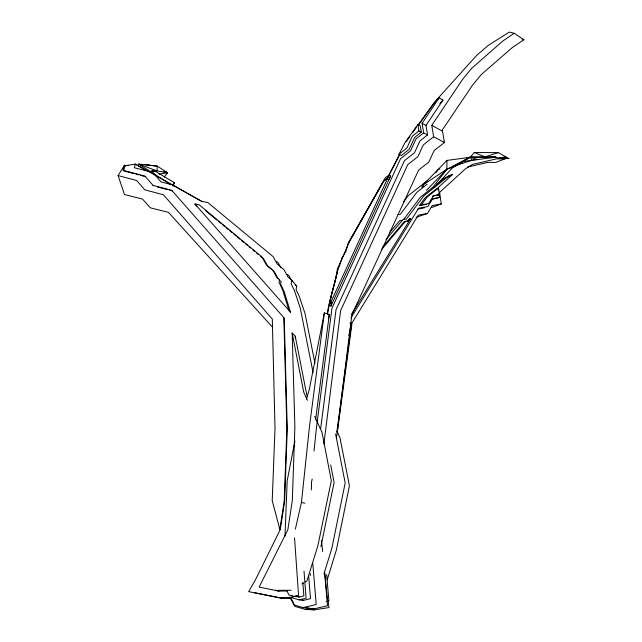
<?xml version="1.0" encoding="UTF-8"?>
<svg xmlns="http://www.w3.org/2000/svg" width="642" height="642" viewBox="0 0 642 642"><rect width="100%" height="100%" fill="white"/><g stroke="black" fill="none" stroke-linecap="round" stroke-linejoin="round"><path stroke-width="0.96" d="M472.207 157.065L447.001 160.396L446.808 169.279L431.576 188.997M311.362 489.91L311.563 481.909L312.189 479.012M291.283 598.496L283.531 598.561L248.639 591.627L255.564 579.59L280.265 529.562L279.848 529.393L284.205 501.217L286.862 428.824L283.836 317.702M280.265 529.562L284.615 501.41L287.263 429.113L284.229 318.119L171.735 190.313L153.021 185.361M284.968 536.431L287.191 480.714L294.911 441.102M338.165 268.356C335.806 280.779 331.264 292.929 329.314 305.544L330.951 306.114L390.593 176.036L389.004 175.274L329.314 305.544M336.48 437.956L351.928 314.564L418.688 169.986L428.736 162.217L434.144 150.525L444.441 142.492L442.531 131.177L431.745 125.383L462.481 79.536L471.517 68.469L502.798 41.024L514.21 33.28L523.92 39.756L512.541 47.38L481.364 74.464L472.368 85.41L441.768 130.767M323.889 443.927L340.613 310.632L407.79 164.609L417.862 156.728L423.303 144.923L433.631 136.778L431.745 125.383M314.01 451.029L316.506 427.147L331.962 308.2L400.544 158.686L410.567 150.774L415.992 138.969L423.632 132.886L422.091 123.352L439.096 97.865L442.972 100.056L425.999 125.439L427.548 134.948L419.916 140.999L414.499 152.764L404.484 160.636L336.047 309.621L320.719 428.198M295.368 529.096L301.435 502.517L309.532 425.927L324.346 312.871L329.298 314.564L315.663 419.266M154.874 171.037L156.841 170.852L157.402 166.174L145.108 164.681M336.833 432.05L351.591 322.862L349.97 323.303M337.299 432.138L352.057 322.838L418.279 215.166L427.428 213.489L432.251 205.576L441.279 203.947L439.634 192.359L465.402 168.846L472.64 164.368L496.563 158.863L504.877 158.871L503.689 157.579M422.869 186.734L423.134 184.84L447.001 160.396M272.24 326.866L168.429 212.35L150.413 207.856L142.46 199.036L124.532 194.558L118.08 175.571L124.516 165.155L125.078 165.732L135.398 164.103L201.532 201.251L207.912 202.599L273.115 256.599L277.167 263.974L283.868 269.536L287.993 277.023L291.853 280.233L296.748 286.163L296.082 289.654L299.26 296.355L305.046 313.553L314.957 363.268M291.853 280.233L291.179 283.772L294.397 290.577L300.255 308.024L313.071 372.593M324.346 312.871L309.292 389.509L306.451 399.043M327.316 314.082C329.258 298.859 335.188 284.31 337.315 269.263C341.159 260.443 345.444 251.825 348.502 242.66L385.433 177.577L388.651 175.402L399.565 154.473M327.597 313.962C329.763 298.578 335.06 283.732 337.949 268.621L339.353 266.157M328.343 319.459L329.298 314.564M330.951 306.114L331.713 302.254M320.904 546.647L334.113 482.495L330.718 464.952M151.994 172.642L152.387 170.844L153.414 170.186L174.335 182.673L173.139 186.164M348.831 335.509L351.591 322.862M124.516 165.155L122.999 170.274L144.891 176.069L153.558 185.915M327.195 579.886L336.408 549.881L349.425 485.809L339.947 437.619L337.082 431.368M323.969 573.812L331.898 548.067L345.179 482.936L335.589 433.976M339.305 266.358L342.114 257.803M345.749 251.512L348.526 243.037L384.165 180.242L387.559 177.954M152.836 171.936L153.414 170.186L151.857 172.513M398.923 154.345L405.279 142.139L417.886 124.532L420.245 125.784L421.272 132.172L414.676 137.436L409.259 149.225L401.298 155.533L398.923 154.345L406.892 148.021L412.308 136.208L418.913 130.928L417.886 124.532M399.822 154.425L387.086 178.949L383.635 181.277L348.51 243.174M388.683 179.704L390.593 176.036M342.074 257.988L345.781 251.351M421.706 187.231L423.134 184.84L446.808 169.279L470.265 157.194L474.294 152.531L498.248 152.619L508.897 158.574L484.983 156.841L470.265 157.194L466.557 158.245M350.901 317.918L418.624 208.201L427.805 206.555L432.652 198.643L439.417 197.455L438.863 193.539M407.766 221.562L409.339 219.018L410.711 218.505L351.623 314.115M435.91 172.762L438.045 169.56L439.89 168.926M172.762 185.008L174.335 182.673M406.386 141.392L409.877 136.513M412.79 132.445L416.281 127.573M418.03 125.134L434.329 102.367L476.805 55.252L488.418 45.309L509.267 32.1L514.21 33.28M418.415 125.15L433.567 103.996L439.096 97.865M410.711 218.505L408.898 220.944L405.583 221.193L381.797 249.248M438.47 188.026L436.399 188.836L425.108 197.832L419.306 205.633L421.361 204.846L427.171 197.03L438.47 188.026L439.401 194.606L432.443 196.259M407.534 221.442L409.339 219.018M403.633 219.572L420.341 197.222L432.836 187.312M403.409 202.021L408.16 195.738L427.596 180.482M164.232 177.088L167.53 172.762L157.402 166.174L138.648 164.039L169.793 183.981M385.986 239.554L403.168 219.355L406.434 219.107L423.76 195.89L447.98 176.654L452.69 174.367L438.029 187.673L438.446 190.61M382.359 247.467L404.211 221.699L405.872 221.57M389.638 232.516L399.765 220.623L402.221 220.431M439.906 103.45L442.972 100.056M434.233 187.464L453.1 167.169L461.991 161.624L495.961 157.154L489.974 156.985M426.448 190.345L446.808 169.279L453.1 167.169L470.265 157.194L495.961 157.154L491.997 157.37M447.787 177.072L449.248 175.739L452.69 174.367M436.737 184.214L444.537 178.027L449.248 175.739M427.131 184.222L416.899 192.279L400.247 214.42L397.904 214.588M301.941 583.907L303.602 582.928M305.263 581.957L306.924 580.986L317.942 545.491L331.32 480.681L322.019 432.451L314.708 416.369M462.818 161.182L470.265 157.194L477.72 159.577L472.849 159.834M453.613 166.342L458.091 164.2M452.618 167.466L462.481 162.731M468.419 157.932L470.265 157.194L472.055 160.315L456.165 165.259M504.877 158.871L495.889 162.41L487.599 162.426L467.48 167.081M439.417 197.455L432.122 199.445M431.753 207.502L441.279 203.947M427.428 213.489L416.12 217.317M468.403 157.844L470.265 157.194M474.294 152.531L484.983 156.841L498.248 152.619M286.862 590.552L288.868 594.933L294.028 596.41L298.546 595.311L294.55 537.844M294.028 596.41L299.357 597.004L303.875 595.904L302.839 582.471M291.789 595.511L292.969 598.063L299.164 599.853L306.09 598.192L304.003 571.147M299.164 599.853L303.578 600.334L310.495 598.681L308.714 576.356M326.224 601.562L328.913 600.928L326.69 574.614M290.666 597.164L294.261 605.005L303.096 607.605L316.201 604.539L312.766 563.106M303.096 607.605L314.436 608.768L327.532 605.743L324.507 571.549M417.958 208.995L424.378 207.847M421.361 204.846L428.671 203.554L433.527 195.633L439.401 194.606M419.306 205.633L426.609 204.333M159.096 174.159L167.53 172.762L164.882 171.695M289.711 597.06L294.863 606.385L305.271 609.394L308.248 608.937M305.271 609.394L314.066 609.9L329.001 607.557L328.102 600.856M150.942 171.398L152.908 171.221M148.864 171.55L156.841 170.852L167.53 172.762L164.745 171.647M128.087 165.58L125.078 165.732L123.561 170.844L134.018 173.613M291.147 590.239L275.538 590.391L278.965 591.089L287.656 591.001M278.098 597.574L292.88 597.445M484.983 156.841L486.981 156.897M503.962 156.712L505.84 156.873M499.941 157.587L508.897 158.574M301.435 502.517L304.902 503.159M278.965 591.089L259.127 587.093L287.825 529.819L292.311 500.559L294.887 427.099L292.166 333.013L295.256 336.239L306.764 394.918L307.59 396.724M254.537 592.71L283.531 598.561M290.545 312.197L194.847 203.939L199.309 204.886L262.008 256.993L266.053 264.408L272.762 269.993L276.879 277.513L279.527 279.719L279.037 282.255L282.616 289.887L288.996 310.487L290.545 312.197L284.197 291.693L280.626 284.101L281.108 281.573L279.134 279.928M522.275 39.363L523.92 39.756M163.702 171.839L167.53 172.762M135.919 174.118L138.776 174.873M140.678 175.378L145.429 176.638M118.08 175.571L136.658 180.506L144.771 189.815L163.453 194.791L272.304 319.058L275.017 428.463L272.208 500.616L279.848 529.393M157.29 186.91L167.57 189.631M169.44 190.128L172.249 190.867M295.914 596.017L299.357 597.004M301.804 599.821L303.578 600.334M306.443 607.685L314.066 609.9M312.67 608.247L314.436 608.768M138.648 164.039L156.841 170.852M148.495 165.114L147.114 164.577L148.968 165.323M284.205 501.217L284.615 501.41M423.632 132.886L427.548 134.948M418.913 130.928L421.272 132.172M433.631 136.778L444.441 142.492M422.091 123.352L425.999 125.439M201.532 201.251L172.529 184.912L161.03 181.879L152.884 172.61L134.33 167.722L135.398 164.103L144.747 169.809M276.734 261.591L278.267 262.859L280.931 267.706M287.399 274.399L288.868 275.619L292.03 281.357M295.224 284.904L296.748 286.163M205.44 210.544L216.803 219.989M218.336 221.265L220.647 223.183M222.18 224.459L224.491 226.377M226.024 227.653L228.335 229.571M229.868 230.855L232.179 232.765M233.712 234.049L236.023 235.967M237.556 237.243L239.867 239.161M241.4 240.437L243.711 242.355M245.244 243.631L247.555 245.549M249.088 246.825L250.629 248.101M252.932 250.019L254.473 251.303M256.776 253.213L258.309 254.489M260.604 256.399L263.669 258.951L267.698 266.334L271.414 269.415M272.898 270.651L274.383 271.887L278.026 278.548M194.847 203.939L196.797 206.114M307.406 400.287L303.746 392.246L292.166 333.013M151.889 170.973L152.523 172.618M327.476 599.459L324.756 573.242M321.522 540.596L322.605 551.478M295.256 336.239L295.32 338.238M310.303 573.611L310.351 575.585"/></g></svg>
